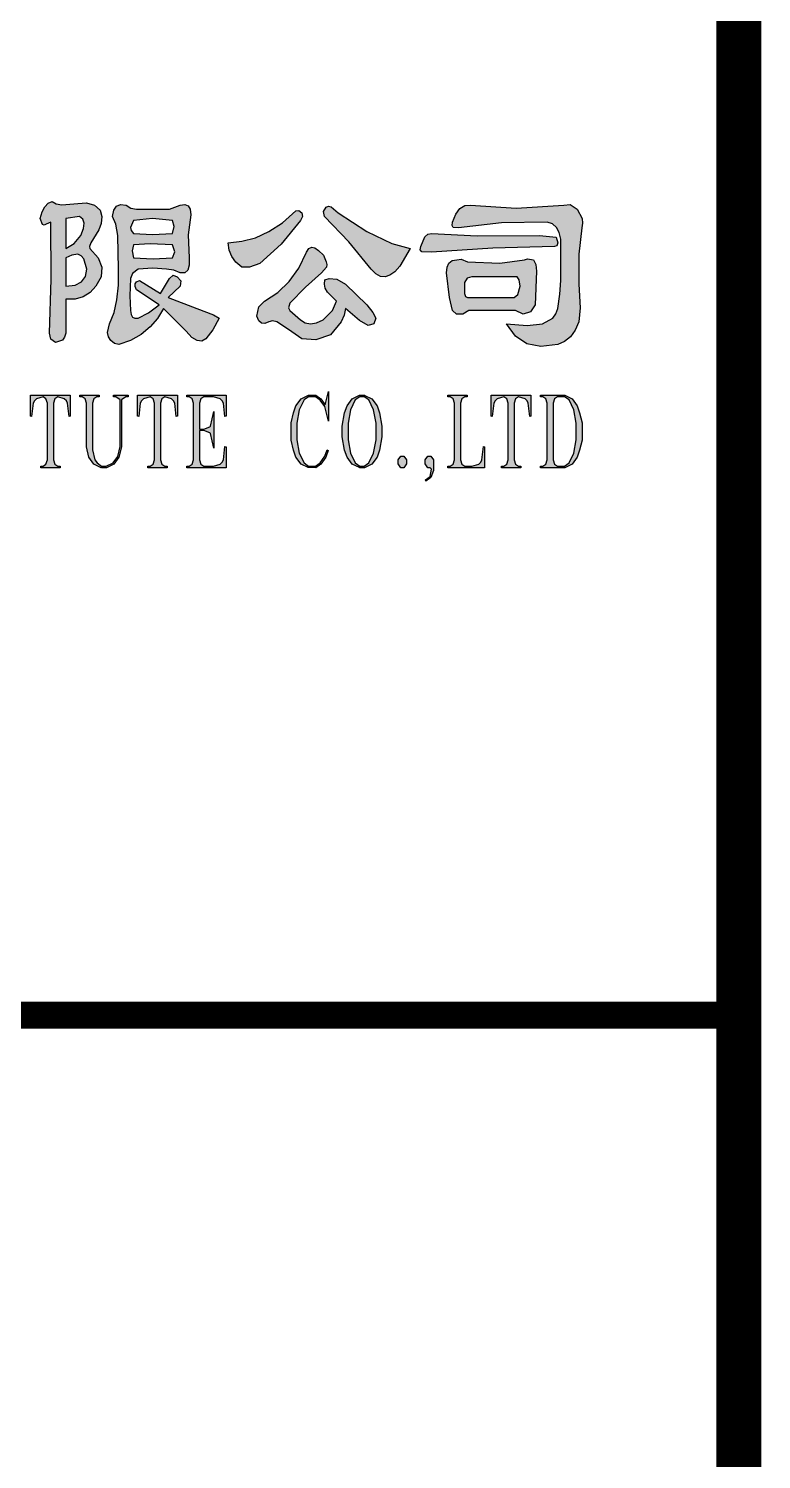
# Model space of a CAD drawing. Extents: x 1475400 to 1714963, y -629303 to -315532.
# Drawn here: x 1669895 to 1671520, y -424113 to -420939 of the extents above; entities that cross this region are included whole.
import ezdxf
from ezdxf.enums import TextEntityAlignment as Align

# ---------------------------------------------------------------- set-up
doc = ezdxf.new("R2010")
doc.units = 0
doc.header["$LTSCALE"] = 1000
for name, color, linetype in [('BTTK', 7, 'Continuous'), ('Logo', 4, 'Continuous'), ('PUB_TITLE', 4, 'Continuous')]:
    doc.layers.add(name, color=color, linetype=linetype)
doc.styles.add('HZ(TK)', font='geniso.shx', dxfattribs={"width": 0.9, "bigfont": 'hztxt.shx'})

# ---------------------------------------------------------------- blocks, each defined once
blk = doc.blocks.new('logo-txt')
at = {"layer": 'Logo'}
h = blk.add_hatch(color=4, dxfattribs=at)
h.dxf.hatch_style = 1
h.paths.add_polyline_path([(52.958, 5.748), (53.083, 5.727), (53.817, 5.727), (54.05, 5.811), (54.152, 5.829), (54.225, 5.8), (54.268, 5.725), (54.283, 5.602), (54.225, 5.155), (54.25, 4.644), (54.25, 4.483), (54.216, 4.374), (54.15, 4.316), (54.05, 4.311), (53.908, 4.374), (53.75, 4.394), (53.442, 4.415), (53.117, 4.394), (52.992, 4.301), (52.95, 4.186), (52.933, 3.801), (52.95, 3.478), (52.961, 3.389), (52.992, 3.332), (53.044, 3.306), (53.117, 3.311), (53.35, 3.426), (53.583, 3.603), (53.083, 3.936), (53.05, 4.012), (53.05, 4.072), (53.083, 4.116), (53.15, 4.144), (53.617, 3.853), (53.817, 4.186), (53.892, 4.259), (53.983, 4.228), (54.066, 4.134), (54.05, 4.02), (53.783, 3.77), (54.416, 3.52), (54.791, 3.384), (54.916, 3.311), (54.775, 3.051), (54.616, 2.853), (54.527, 2.801), (54.425, 2.812), (54.31, 2.884), (54.183, 3.02), (53.683, 3.52), (53.55, 3.304), (53.383, 3.114), (53.183, 2.95), (52.95, 2.812), (52.692, 2.728), (52.594, 2.749), (52.517, 2.812), (52.465, 2.897), (52.442, 2.989), (52.484, 3.186), (52.584, 3.434), (52.65, 3.718), (52.684, 4.038), (52.684, 4.394), (52.667, 5.144), (52.621, 5.394), (52.55, 5.561), (52.582, 5.701), (52.642, 5.79), (52.731, 5.826), (52.85, 5.811)])
h.paths.add_polyline_path([(52.983, 4.801), (53.017, 4.644), (53.45, 4.623), (53.883, 4.644), (53.933, 4.78), (53.883, 4.936), (53.383, 4.957), (53.017, 4.936)], flags=16)
h.paths.add_polyline_path([(53.433, 5.165), (53.883, 5.186), (53.917, 5.342), (53.883, 5.477), (53.433, 5.519), (53.017, 5.477), (52.95, 5.321), (52.967, 5.251), (53.017, 5.186)], flags=16)
h.paths.add_polyline_path([(52.3, 5.404), (52.25, 5.269), (52.067, 4.978), (52.038, 4.894), (52.05, 4.853), (52.234, 4.644), (52.317, 4.436), (52.3, 4.228), (52.184, 4.02), (52.055, 3.876), (51.9, 3.78), (51.721, 3.731), (51.517, 3.728), (51.517, 2.978), (51.49, 2.887), (51.442, 2.822), (51.284, 2.77), (51.184, 2.843), (51.151, 2.978), (51.192, 4.176), (51.184, 5.436), (51.084, 5.394), (51.038, 5.371), (51.001, 5.384), (50.951, 5.519), (50.992, 5.667), (51.051, 5.779), (51.126, 5.855), (51.217, 5.894), (51.303, 5.844), (51.426, 5.821), (51.784, 5.852), (51.975, 5.863), (52.15, 5.811), (52.275, 5.706), (52.317, 5.561)])
h.paths.add_polyline_path([(51.517, 4.02), (51.721, 4.043), (51.867, 4.113), (51.955, 4.23), (51.984, 4.394), (51.917, 4.623), (51.859, 4.691), (51.784, 4.728), (51.651, 4.707), (51.517, 4.644)], flags=16)
h.paths.add_polyline_path([(51.517, 4.853), (51.701, 4.967), (51.85, 5.144), (51.911, 5.295), (51.925, 5.415), (51.894, 5.503), (51.817, 5.561), (51.517, 5.519)], flags=16)
h = blk.add_hatch(color=4, dxfattribs=at)
h.dxf.hatch_style = 1
h.paths.add_polyline_path([(57.224, 4.707), (57.282, 4.561), (57.301, 4.499), (57.29, 4.436), (57.182, 4.311), (56.824, 3.999), (56.482, 3.645), (56.449, 3.54), (56.482, 3.478), (56.716, 3.27), (56.822, 3.207), (56.941, 3.186), (57.072, 3.207), (57.215, 3.27), (57.424, 3.478), (57.515, 3.686), (57.315, 3.884), (57.265, 3.975), (57.249, 4.061), (57.257, 4.155), (57.349, 4.186), (57.524, 4.176), (57.715, 4.061), (58.182, 3.603), (58.315, 3.436), (58.382, 3.311), (58.34, 3.186), (58.215, 3.145), (58.024, 3.259), (57.715, 3.52), (57.682, 3.374), (57.615, 3.228), (57.382, 2.937), (57.057, 2.832), (56.749, 2.853), (56.449, 3.061), (56.191, 3.228), (56.093, 3.249), (56.016, 3.228), (55.924, 3.189), (55.849, 3.197), (55.791, 3.252), (55.749, 3.353), (55.791, 3.561), (55.916, 3.686), (56.212, 3.879), (56.466, 4.124), (56.678, 4.42), (56.849, 4.769), (56.903, 4.85), (56.966, 4.884), (57.036, 4.871), (57.116, 4.811)])
h.paths.add_polyline_path([(55.416, 5.019), (55.716, 5.092), (56.016, 5.227), (56.316, 5.425), (56.616, 5.686), (56.682, 5.696), (56.749, 5.644), (56.757, 5.561), (56.716, 5.477), (56.291, 4.946), (55.816, 4.519), (55.583, 4.436), (55.416, 4.436), (55.285, 4.548), (55.191, 4.676), (55.135, 4.819), (55.116, 4.978)])
h.paths.add_polyline_path([(58.182, 5.227), (58.74, 4.967), (59.148, 4.853), (58.919, 4.465), (58.808, 4.339), (58.698, 4.259), (58.591, 4.225), (58.486, 4.236), (58.383, 4.292), (58.282, 4.394), (57.79, 4.998), (57.249, 5.561), (57.224, 5.675), (57.282, 5.769), (57.336, 5.792), (57.399, 5.779), (57.549, 5.644)])
h = blk.add_hatch(color=4, dxfattribs=at)
h.dxf.hatch_style = 1
h.paths.add_polyline_path([(61.497, 5.748), (62.547, 5.811), (62.689, 5.831), (62.847, 5.727), (62.955, 5.519), (62.966, 5.415), (62.947, 5.311), (62.88, 4.728), (62.88, 4.061), (62.914, 3.54), (62.88, 3.228), (62.801, 3.041), (62.697, 2.895), (62.568, 2.791), (62.414, 2.728), (62.043, 2.679), (61.731, 2.739), (61.477, 2.908), (61.281, 3.186), (61.739, 3.145), (62.081, 3.186), (62.306, 3.311), (62.374, 3.405), (62.414, 3.52), (62.464, 3.842), (62.481, 4.144), (62.481, 5.061), (62.449, 5.209), (62.389, 5.321), (62.299, 5.397), (62.181, 5.436), (61.173, 5.425), (60.215, 5.311), (60.098, 5.321), (60.077, 5.365), (60.081, 5.436), (60.156, 5.615), (60.248, 5.738), (60.356, 5.803), (60.481, 5.811)])
h.paths.add_polyline_path([(60.631, 5.134), (62.014, 5.144), (62.381, 5.103), (62.414, 4.978), (62.397, 4.915), (62.347, 4.894), (60.981, 4.863), (59.615, 4.769), (59.406, 4.78), (59.371, 4.824), (59.381, 4.894), (59.473, 5.113), (59.538, 5.168), (59.615, 5.186)])
h.paths.add_polyline_path([(60.273, 4.613), (60.414, 4.561), (61.131, 4.53), (61.681, 4.603), (61.747, 4.623), (61.881, 4.603), (61.931, 4.499), (61.947, 4.353), (61.914, 3.603), (61.814, 3.447), (61.647, 3.395), (61.481, 3.478), (60.448, 3.478), (60.315, 3.395), (60.173, 3.395), (60.081, 3.478), (60.015, 3.77), (59.948, 4.311), (59.963, 4.439), (60.006, 4.53), (60.079, 4.584), (60.181, 4.603)])
h.paths.add_polyline_path([(60.514, 4.228), (60.406, 4.197), (60.348, 4.103), (60.348, 3.853), (60.373, 3.79), (60.414, 3.77), (61.448, 3.77), (61.531, 3.832), (61.581, 4.02), (61.564, 4.155), (61.514, 4.228)], flags=16)
h = blk.add_hatch(color=4, dxfattribs=at)
h.dxf.hatch_style = 1
h.paths.add_polyline_path([(45.991, -0.004), (45.991, 0.031), (46.041, 0.031), (46.106, 0.075), (46.138, 0.167), (46.138, 1.429), (46.106, 1.521), (46.041, 1.565), (45.991, 1.565), (45.991, 1.6), (46.418, 1.6), (46.418, 1.565), (46.368, 1.565), (46.302, 1.521), (46.27, 1.429), (46.27, 0.167), (46.302, 0.075), (46.368, 0.031), (46.418, 0.031), (46.418, -0.004)])
h.paths.add_polyline_path([(47.662, 1.565), (47.564, 1.498), (47.564, -0.004), (47.546, -0.004), (46.815, 1.527), (46.815, 0.098), (46.913, 0.031), (46.963, 0.031), (46.963, -0.004), (46.642, -0.004), (46.642, 0.031), (46.692, 0.031), (46.79, 0.098), (46.79, 1.498), (46.692, 1.565), (46.642, 1.565), (46.642, 1.6), (46.916, 1.6), (47.54, 0.293), (47.54, 1.498), (47.442, 1.565), (47.391, 1.565), (47.391, 1.6), (47.712, 1.6), (47.712, 1.565)])
h.paths.add_polyline_path([(48.696, 0.153), (48.638, 0.073), (48.473, -0.004), (48.308, -0.004), (48.143, 0.073), (48.047, 0.206), (47.977, -0.09), (47.977, 0.566), (48.053, 0.246), (48.156, 0.102), (48.312, 0.031), (48.469, 0.031), (48.622, 0.102), (48.673, 0.242), (48.673, 0.457), (48.622, 0.599), (48.52, 0.671), (48.197, 0.821), (48.034, 0.974), (47.977, 1.13), (47.977, 1.365), (48.087, 1.523), (48.255, 1.6), (48.419, 1.6), (48.584, 1.523), (48.68, 1.39), (48.75, 1.687), (48.75, 1.029), (48.674, 1.35), (48.572, 1.493), (48.416, 1.565), (48.258, 1.565), (48.105, 1.493), (48.055, 1.355), (48.055, 1.213), (48.105, 1.072), (48.208, 1), (48.53, 0.85), (48.694, 0.697), (48.75, 0.54), (48.75, 0.308)])
h.paths.add_polyline_path([(49.859, 1.133), (49.824, 1.427), (49.798, 1.48), (49.752, 1.523), (49.605, 1.565), (49.541, 1.521), (49.509, 1.429), (49.509, 0.167), (49.541, 0.075), (49.607, 0.031), (49.657, 0.031), (49.657, -0.004), (49.229, -0.004), (49.229, 0.031), (49.28, 0.031), (49.345, 0.075), (49.377, 0.167), (49.377, 1.429), (49.345, 1.521), (49.281, 1.565), (49.134, 1.523), (49.089, 1.48), (49.062, 1.427), (49.027, 1.133), (49.003, 1.135), (49.003, 1.6), (49.884, 1.6), (49.884, 1.135)])
h.paths.add_polyline_path([(50.095, -0.004), (50.095, 0.031), (50.145, 0.031), (50.211, 0.075), (50.243, 0.167), (50.243, 1.429), (50.211, 1.521), (50.145, 1.565), (50.095, 1.565), (50.095, 1.6), (50.522, 1.6), (50.522, 1.565), (50.472, 1.565), (50.406, 1.521), (50.374, 1.429), (50.374, 0.167), (50.406, 0.075), (50.472, 0.031), (50.522, 0.031), (50.522, -0.004)])
h.paths.add_polyline_path([(51.59, 1.133), (51.555, 1.427), (51.529, 1.48), (51.483, 1.523), (51.336, 1.565), (51.272, 1.521), (51.24, 1.429), (51.24, 0.167), (51.272, 0.075), (51.338, 0.031), (51.388, 0.031), (51.388, -0.004), (50.96, -0.004), (50.96, 0.031), (51.011, 0.031), (51.076, 0.075), (51.109, 0.167), (51.109, 1.429), (51.076, 1.521), (51.012, 1.565), (50.865, 1.523), (50.82, 1.48), (50.794, 1.427), (50.758, 1.133), (50.734, 1.135), (50.734, 1.6), (51.615, 1.6), (51.615, 1.135)])
h.paths.add_polyline_path([(52.845, 1.565), (52.747, 1.498), (52.747, 0.459), (52.692, 0.229), (52.58, 0.073), (52.415, -0.004), (52.307, -0.004), (52.307, 0.011), (52.302, -0.004), (52.14, 0.073), (52.029, 0.229), (51.974, 0.459), (51.974, 1.429), (51.942, 1.521), (51.876, 1.565), (51.826, 1.565), (51.826, 1.6), (52.253, 1.6), (52.253, 1.565), (52.203, 1.565), (52.137, 1.521), (52.105, 1.429), (52.105, 0.389), (52.157, 0.171), (52.207, 0.102), (52.31, 0.031), (52.412, 0.031), (52.568, 0.102), (52.67, 0.246), (52.722, 0.464), (52.722, 1.498), (52.625, 1.565), (52.574, 1.565), (52.574, 1.6), (52.895, 1.6), (52.895, 1.565)])
h.paths.add_polyline_path([(53.963, 1.133), (53.928, 1.427), (53.902, 1.48), (53.856, 1.523), (53.709, 1.565), (53.645, 1.521), (53.613, 1.429), (53.613, 0.167), (53.645, 0.075), (53.711, 0.031), (53.762, 0.031), (53.762, -0.004), (53.333, -0.004), (53.333, 0.031), (53.384, 0.031), (53.45, 0.075), (53.482, 0.167), (53.482, 1.429), (53.45, 1.521), (53.385, 1.565), (53.238, 1.523), (53.193, 1.48), (53.167, 1.427), (53.132, 1.133), (53.107, 1.135), (53.107, 1.6), (53.988, 1.6), (53.988, 1.135)])
h.paths.add_polyline_path([(54.199, -0.004), (54.199, 0.031), (54.249, 0.031), (54.315, 0.075), (54.347, 0.167), (54.347, 1.429), (54.315, 1.521), (54.249, 1.565), (54.199, 1.565), (54.199, 1.6), (55.066, 1.6), (55.066, 1.135), (55.042, 1.133), (55.007, 1.427), (54.981, 1.48), (54.935, 1.523), (54.785, 1.565), (54.576, 1.565), (54.51, 1.521), (54.478, 1.429), (54.478, 0.852), (54.571, 0.852), (54.709, 0.901), (54.722, 0.919), (54.799, 1.239), (54.799, 0.432), (54.722, 0.752), (54.709, 0.769), (54.571, 0.818), (54.478, 0.818), (54.478, 0.167), (54.51, 0.075), (54.576, 0.031), (54.785, 0.031), (54.935, 0.073), (54.981, 0.116), (55.007, 0.169), (55.042, 0.464), (55.066, 0.461), (55.066, -0.004)])
h = blk.add_hatch(color=4, dxfattribs=at)
h.dxf.hatch_style = 1
h.paths.add_polyline_path([(57.257, 1.35), (57.153, 1.493), (57.051, 1.565), (56.896, 1.565), (56.794, 1.496), (56.69, 1.278), (56.638, 0.983), (56.638, 0.613), (56.69, 0.318), (56.794, 0.1), (56.896, 0.031), (57.051, 0.031), (57.153, 0.102), (57.257, 0.248), (57.31, 0.395), (57.332, 0.379), (57.278, 0.227), (57.169, 0.073), (57.057, -0.004), (56.889, -0.002), (56.727, 0.073), (56.615, 0.227), (56.562, 0.381), (56.506, 0.609), (56.506, 0.987), (56.562, 1.215), (56.615, 1.369), (56.727, 1.523), (56.89, 1.6), (57.057, 1.6), (57.169, 1.523), (57.263, 1.39), (57.334, 1.687), (57.334, 1.029)])
h.paths.add_polyline_path([(58.467, 0.381), (58.411, 0.227), (58.3, 0.073), (58.137, -0.004), (58.023, -0.004), (58.022, -0.002), (57.86, 0.073), (57.748, 0.227), (57.693, 0.381), (57.64, 0.683), (57.64, 0.913), (57.693, 1.215), (57.748, 1.369), (57.86, 1.523), (58.023, 1.6), (58.137, 1.6), (58.138, 1.598), (58.3, 1.523), (58.411, 1.369), (58.467, 1.215), (58.52, 0.913), (58.52, 0.683)])
h.paths.add_polyline_path([(58.389, 0.983), (58.337, 1.278), (58.233, 1.496), (58.13, 1.565), (58.029, 1.565), (57.927, 1.496), (57.823, 1.278), (57.771, 0.983), (57.771, 0.613), (57.823, 0.318), (57.927, 0.1), (58.029, 0.031), (58.13, 0.031), (58.233, 0.1), (58.337, 0.318), (58.389, 0.613)], flags=16)
h.paths.add_polyline_path([(59.004, -0.004), (58.941, -0.004), (58.88, 0.082), (58.88, 0.169), (58.941, 0.255), (59.004, 0.255), (59.065, 0.169), (59.065, 0.082)])
h.paths.add_polyline_path([(59.607, -0.223), (59.496, -0.3), (59.484, -0.27), (59.586, -0.197), (59.616, -0.035), (59.592, -0.004), (59.539, -0.004), (59.478, 0.082), (59.478, 0.169), (59.539, 0.255), (59.602, 0.255), (59.663, 0.169), (59.663, -0.064)])
h.paths.add_polyline_path([(59.981, -0.004), (59.981, 0.031), (60.031, 0.031), (60.097, 0.075), (60.129, 0.167), (60.129, 1.429), (60.097, 1.521), (60.031, 1.565), (59.981, 1.565), (59.981, 1.6), (60.408, 1.6), (60.408, 1.565), (60.358, 1.565), (60.293, 1.521), (60.261, 1.429), (60.261, 0.167), (60.293, 0.075), (60.358, 0.031), (60.514, 0.031), (60.664, 0.073), (60.71, 0.116), (60.735, 0.169), (60.771, 0.464), (60.795, 0.461), (60.795, -0.004)])
h.paths.add_polyline_path([(61.798, 1.133), (61.762, 1.427), (61.736, 1.48), (61.691, 1.523), (61.544, 1.565), (61.48, 1.521), (61.447, 1.429), (61.447, 0.167), (61.48, 0.075), (61.545, 0.031), (61.596, 0.031), (61.596, -0.004), (61.168, -0.004), (61.168, 0.031), (61.218, 0.031), (61.284, 0.075), (61.316, 0.167), (61.316, 1.429), (61.284, 1.521), (61.22, 1.565), (61.073, 1.523), (61.027, 1.48), (61.001, 1.427), (60.966, 1.133), (60.941, 1.135), (60.941, 1.6), (61.822, 1.6), (61.822, 1.135)])
h.paths.add_polyline_path([(62.9, 0.381), (62.846, 0.227), (62.735, 0.073), (62.57, -0.004), (62.033, -0.004), (62.033, 0.031), (62.083, 0.031), (62.149, 0.075), (62.181, 0.167), (62.181, 1.429), (62.149, 1.521), (62.083, 1.565), (62.033, 1.565), (62.033, 1.6), (62.57, 1.6), (62.735, 1.523), (62.846, 1.369), (62.9, 1.215), (62.955, 0.987), (62.955, 0.609)])
h.paths.add_polyline_path([(62.824, 0.983), (62.772, 1.278), (62.668, 1.496), (62.565, 1.565), (62.411, 1.565), (62.345, 1.521), (62.313, 1.429), (62.313, 0.167), (62.345, 0.075), (62.411, 0.031), (62.565, 0.031), (62.668, 0.1), (62.772, 0.318), (62.824, 0.613)], flags=16)
at = {"layer": 'Logo', "color": 4}
for points in [[(52.3, 5.404), (52.25, 5.269), (52.067, 4.978), (52.038, 4.894), (52.05, 4.853), (52.234, 4.644), (52.317, 4.436), (52.3, 4.228), (52.184, 4.02), (52.055, 3.876), (51.9, 3.78), (51.721, 3.731), (51.517, 3.728), (51.517, 2.978), (51.49, 2.887), (51.442, 2.822), (51.284, 2.77), (51.184, 2.843), (51.151, 2.978), (51.192, 4.176), (51.184, 5.436), (51.084, 5.394), (51.038, 5.371), (51.001, 5.384), (50.951, 5.519), (50.992, 5.667), (51.051, 5.779), (51.126, 5.855), (51.217, 5.894), (51.303, 5.844), (51.426, 5.821), (51.784, 5.852), (51.975, 5.863), (52.15, 5.811), (52.275, 5.706), (52.317, 5.561)], [(52.958, 5.748), (53.083, 5.727), (53.817, 5.727), (54.05, 5.811), (54.152, 5.829), (54.225, 5.8), (54.268, 5.725), (54.283, 5.602), (54.225, 5.155), (54.25, 4.644), (54.25, 4.483), (54.216, 4.374), (54.15, 4.316), (54.05, 4.311), (53.908, 4.374), (53.75, 4.394), (53.442, 4.415), (53.117, 4.394), (52.992, 4.301), (52.95, 4.186), (52.933, 3.801), (52.95, 3.478), (52.961, 3.389), (52.992, 3.332), (53.044, 3.306), (53.117, 3.311), (53.35, 3.426), (53.583, 3.603), (53.083, 3.936), (53.05, 4.012), (53.05, 4.072), (53.083, 4.116), (53.15, 4.144), (53.617, 3.853), (53.817, 4.186), (53.892, 4.259), (53.983, 4.228), (54.066, 4.134), (54.05, 4.02), (53.783, 3.77), (54.416, 3.52), (54.791, 3.384), (54.916, 3.311), (54.775, 3.051), (54.616, 2.853), (54.527, 2.801), (54.425, 2.812), (54.31, 2.884), (54.183, 3.02), (53.683, 3.52), (53.55, 3.304), (53.383, 3.114), (53.183, 2.95), (52.95, 2.812), (52.692, 2.728), (52.594, 2.749), (52.517, 2.812), (52.465, 2.897), (52.442, 2.989), (52.484, 3.186), (52.584, 3.434), (52.65, 3.718), (52.684, 4.038), (52.684, 4.394), (52.667, 5.144), (52.621, 5.394), (52.55, 5.561), (52.582, 5.701), (52.642, 5.79), (52.731, 5.826), (52.85, 5.811)], [(58.182, 5.227), (58.74, 4.967), (59.148, 4.853), (58.919, 4.465), (58.808, 4.339), (58.698, 4.259), (58.591, 4.225), (58.486, 4.236), (58.383, 4.292), (58.282, 4.394), (57.79, 4.998), (57.249, 5.561), (57.224, 5.675), (57.282, 5.769), (57.336, 5.792), (57.399, 5.779), (57.549, 5.644)], [(61.497, 5.748), (62.547, 5.811), (62.689, 5.831), (62.847, 5.727), (62.955, 5.519), (62.966, 5.415), (62.947, 5.311), (62.88, 4.728), (62.88, 4.061), (62.914, 3.54), (62.88, 3.228), (62.801, 3.041), (62.697, 2.895), (62.568, 2.791), (62.414, 2.728), (62.043, 2.679), (61.731, 2.739), (61.477, 2.908), (61.281, 3.186), (61.739, 3.145), (62.081, 3.186), (62.306, 3.311), (62.374, 3.405), (62.414, 3.52), (62.464, 3.842), (62.481, 4.144), (62.481, 5.061), (62.449, 5.209), (62.389, 5.321), (62.299, 5.397), (62.181, 5.436), (61.173, 5.425), (60.215, 5.311), (60.098, 5.321), (60.077, 5.365), (60.081, 5.436), (60.156, 5.615), (60.248, 5.738), (60.356, 5.803), (60.481, 5.811)], [(51.517, 4.853), (51.701, 4.967), (51.85, 5.144), (51.911, 5.295), (51.925, 5.415), (51.894, 5.503), (51.817, 5.561), (51.517, 5.519)], [(53.433, 5.165), (53.883, 5.186), (53.917, 5.342), (53.883, 5.477), (53.433, 5.519), (53.017, 5.477), (52.95, 5.321), (52.967, 5.251), (53.017, 5.186)], [(55.416, 5.019), (55.716, 5.092), (56.016, 5.227), (56.316, 5.425), (56.616, 5.686), (56.682, 5.696), (56.749, 5.644), (56.757, 5.561), (56.716, 5.477), (56.291, 4.946), (55.816, 4.519), (55.583, 4.436), (55.416, 4.436), (55.285, 4.548), (55.191, 4.676), (55.135, 4.819), (55.116, 4.978)], [(60.631, 5.134), (62.014, 5.144), (62.381, 5.103), (62.414, 4.978), (62.397, 4.915), (62.347, 4.894), (60.981, 4.863), (59.615, 4.769), (59.406, 4.78), (59.371, 4.824), (59.381, 4.894), (59.473, 5.113), (59.538, 5.168), (59.615, 5.186)], [(52.983, 4.801), (53.017, 4.644), (53.45, 4.623), (53.883, 4.644), (53.933, 4.78), (53.883, 4.936), (53.383, 4.957), (53.017, 4.936)], [(57.224, 4.707), (57.282, 4.561), (57.301, 4.499), (57.29, 4.436), (57.182, 4.311), (56.824, 3.999), (56.482, 3.645), (56.449, 3.54), (56.482, 3.478), (56.716, 3.27), (56.822, 3.207), (56.941, 3.186), (57.072, 3.207), (57.215, 3.27), (57.424, 3.478), (57.515, 3.686), (57.315, 3.884), (57.265, 3.975), (57.249, 4.061), (57.257, 4.155), (57.349, 4.186), (57.524, 4.176), (57.715, 4.061), (58.182, 3.603), (58.315, 3.436), (58.382, 3.311), (58.34, 3.186), (58.215, 3.145), (58.024, 3.259), (57.715, 3.52), (57.682, 3.374), (57.615, 3.228), (57.382, 2.937), (57.057, 2.832), (56.749, 2.853), (56.449, 3.061), (56.191, 3.228), (56.093, 3.249), (56.016, 3.228), (55.924, 3.189), (55.849, 3.197), (55.791, 3.252), (55.749, 3.353), (55.791, 3.561), (55.916, 3.686), (56.212, 3.879), (56.466, 4.124), (56.678, 4.42), (56.849, 4.769), (56.903, 4.85), (56.966, 4.884), (57.036, 4.871), (57.116, 4.811)], [(51.517, 4.02), (51.721, 4.043), (51.867, 4.113), (51.955, 4.23), (51.984, 4.394), (51.917, 4.623), (51.859, 4.691), (51.784, 4.728), (51.651, 4.707), (51.517, 4.644)], [(60.273, 4.613), (60.414, 4.561), (61.131, 4.53), (61.681, 4.603), (61.747, 4.623), (61.881, 4.603), (61.931, 4.499), (61.947, 4.353), (61.914, 3.603), (61.814, 3.447), (61.647, 3.395), (61.481, 3.478), (60.448, 3.478), (60.315, 3.395), (60.173, 3.395), (60.081, 3.478), (60.015, 3.77), (59.948, 4.311), (59.963, 4.439), (60.006, 4.53), (60.079, 4.584), (60.181, 4.603)], [(60.514, 4.228), (60.406, 4.197), (60.348, 4.103), (60.348, 3.853), (60.373, 3.79), (60.414, 3.77), (61.448, 3.77), (61.531, 3.832), (61.581, 4.02), (61.564, 4.155), (61.514, 4.228)], [(51.59, 1.133), (51.555, 1.427), (51.529, 1.48), (51.483, 1.523), (51.336, 1.565), (51.272, 1.521), (51.24, 1.429), (51.24, 0.167), (51.272, 0.075), (51.338, 0.031), (51.388, 0.031), (51.388, -0.004), (50.96, -0.004), (50.96, 0.031), (51.011, 0.031), (51.076, 0.075), (51.109, 0.167), (51.109, 1.429), (51.076, 1.521), (51.012, 1.565), (50.865, 1.523), (50.82, 1.48), (50.794, 1.427), (50.758, 1.133), (50.734, 1.135), (50.734, 1.6), (51.615, 1.6), (51.615, 1.135)], [(52.845, 1.565), (52.747, 1.498), (52.747, 0.459), (52.692, 0.229), (52.58, 0.073), (52.415, -0.004), (52.307, -0.004), (52.307, 0.011), (52.302, -0.004), (52.14, 0.073), (52.029, 0.229), (51.974, 0.459), (51.974, 1.429), (51.942, 1.521), (51.876, 1.565), (51.826, 1.565), (51.826, 1.6), (52.253, 1.6), (52.253, 1.565), (52.203, 1.565), (52.137, 1.521), (52.105, 1.429), (52.105, 0.389), (52.157, 0.171), (52.207, 0.102), (52.31, 0.031), (52.412, 0.031), (52.568, 0.102), (52.67, 0.246), (52.722, 0.464), (52.722, 1.498), (52.625, 1.565), (52.574, 1.565), (52.574, 1.6), (52.895, 1.6), (52.895, 1.565)], [(53.963, 1.133), (53.928, 1.427), (53.902, 1.48), (53.856, 1.523), (53.709, 1.565), (53.645, 1.521), (53.613, 1.429), (53.613, 0.167), (53.645, 0.075), (53.711, 0.031), (53.762, 0.031), (53.762, -0.004), (53.333, -0.004), (53.333, 0.031), (53.384, 0.031), (53.45, 0.075), (53.482, 0.167), (53.482, 1.429), (53.45, 1.521), (53.385, 1.565), (53.238, 1.523), (53.193, 1.48), (53.167, 1.427), (53.132, 1.133), (53.107, 1.135), (53.107, 1.6), (53.988, 1.6), (53.988, 1.135)], [(54.199, -0.004), (54.199, 0.031), (54.249, 0.031), (54.315, 0.075), (54.347, 0.167), (54.347, 1.429), (54.315, 1.521), (54.249, 1.565), (54.199, 1.565), (54.199, 1.6), (55.066, 1.6), (55.066, 1.135), (55.042, 1.133), (55.007, 1.427), (54.981, 1.48), (54.935, 1.523), (54.785, 1.565), (54.576, 1.565), (54.51, 1.521), (54.478, 1.429), (54.478, 0.852), (54.571, 0.852), (54.709, 0.901), (54.722, 0.919), (54.799, 1.239), (54.799, 0.432), (54.722, 0.752), (54.709, 0.769), (54.571, 0.818), (54.478, 0.818), (54.478, 0.167), (54.51, 0.075), (54.576, 0.031), (54.785, 0.031), (54.935, 0.073), (54.981, 0.116), (55.007, 0.169), (55.042, 0.464), (55.066, 0.461), (55.066, -0.004)], [(57.257, 1.35), (57.153, 1.493), (57.051, 1.565), (56.896, 1.565), (56.794, 1.496), (56.69, 1.278), (56.638, 0.983), (56.638, 0.613), (56.69, 0.318), (56.794, 0.1), (56.896, 0.031), (57.051, 0.031), (57.153, 0.102), (57.257, 0.248), (57.31, 0.395), (57.332, 0.379), (57.278, 0.227), (57.169, 0.073), (57.057, -0.004), (56.889, -0.002), (56.727, 0.073), (56.615, 0.227), (56.562, 0.381), (56.506, 0.609), (56.506, 0.987), (56.562, 1.215), (56.615, 1.369), (56.727, 1.523), (56.89, 1.6), (57.057, 1.6), (57.169, 1.523), (57.263, 1.39), (57.334, 1.687), (57.334, 1.029)], [(58.467, 0.381), (58.411, 0.227), (58.3, 0.073), (58.137, -0.004), (58.023, -0.004), (58.022, -0.002), (57.86, 0.073), (57.748, 0.227), (57.693, 0.381), (57.64, 0.683), (57.64, 0.913), (57.693, 1.215), (57.748, 1.369), (57.86, 1.523), (58.023, 1.6), (58.137, 1.6), (58.138, 1.598), (58.3, 1.523), (58.411, 1.369), (58.467, 1.215), (58.52, 0.913), (58.52, 0.683)], [(59.981, -0.004), (59.981, 0.031), (60.031, 0.031), (60.097, 0.075), (60.129, 0.167), (60.129, 1.429), (60.097, 1.521), (60.031, 1.565), (59.981, 1.565), (59.981, 1.6), (60.408, 1.6), (60.408, 1.565), (60.358, 1.565), (60.293, 1.521), (60.261, 1.429), (60.261, 0.167), (60.293, 0.075), (60.358, 0.031), (60.514, 0.031), (60.664, 0.073), (60.71, 0.116), (60.735, 0.169), (60.771, 0.464), (60.795, 0.461), (60.795, -0.004)], [(61.798, 1.133), (61.762, 1.427), (61.736, 1.48), (61.691, 1.523), (61.544, 1.565), (61.48, 1.521), (61.447, 1.429), (61.447, 0.167), (61.48, 0.075), (61.545, 0.031), (61.596, 0.031), (61.596, -0.004), (61.168, -0.004), (61.168, 0.031), (61.218, 0.031), (61.284, 0.075), (61.316, 0.167), (61.316, 1.429), (61.284, 1.521), (61.22, 1.565), (61.073, 1.523), (61.027, 1.48), (61.001, 1.427), (60.966, 1.133), (60.941, 1.135), (60.941, 1.6), (61.822, 1.6), (61.822, 1.135)], [(62.9, 0.381), (62.846, 0.227), (62.735, 0.073), (62.57, -0.004), (62.033, -0.004), (62.033, 0.031), (62.083, 0.031), (62.149, 0.075), (62.181, 0.167), (62.181, 1.429), (62.149, 1.521), (62.083, 1.565), (62.033, 1.565), (62.033, 1.6), (62.57, 1.6), (62.735, 1.523), (62.846, 1.369), (62.9, 1.215), (62.955, 0.987), (62.955, 0.609)], [(58.389, 0.983), (58.337, 1.278), (58.233, 1.496), (58.13, 1.565), (58.029, 1.565), (57.927, 1.496), (57.823, 1.278), (57.771, 0.983), (57.771, 0.613), (57.823, 0.318), (57.927, 0.1), (58.029, 0.031), (58.13, 0.031), (58.233, 0.1), (58.337, 0.318), (58.389, 0.613)], [(62.824, 0.983), (62.772, 1.278), (62.668, 1.496), (62.565, 1.565), (62.411, 1.565), (62.345, 1.521), (62.313, 1.429), (62.313, 0.167), (62.345, 0.075), (62.411, 0.031), (62.565, 0.031), (62.668, 0.1), (62.772, 0.318), (62.824, 0.613)], [(59.004, -0.004), (58.941, -0.004), (58.88, 0.082), (58.88, 0.169), (58.941, 0.255), (59.004, 0.255), (59.065, 0.169), (59.065, 0.082)], [(59.607, -0.223), (59.496, -0.3), (59.484, -0.27), (59.586, -0.197), (59.616, -0.035), (59.592, -0.004), (59.539, -0.004), (59.478, 0.082), (59.478, 0.169), (59.539, 0.255), (59.602, 0.255), (59.663, 0.169), (59.663, -0.064)]]:
    blk.add_lwpolyline(points, close=True, dxfattribs=at)
blk = doc.blocks.new('vhtemplate_2019年新竖式图框_A1')
at = {"layer": 'BTTK', "const_width": 0.6}
blk.add_lwpolyline([(831, 529), (761, 529)], dxfattribs=at)
at = {"layer": 'PUB_TITLE', "const_width": 1}
blk.add_lwpolyline([(25, 10), (831, 10), (831, 584), (25, 584)], close=True, dxfattribs=at)
blk.add_blockref('logo-txt', (764.572, 541.135))
at = {"layer": 'BTTK', "color": 4, "style": 'HZ(TK)', "width": 0.9}
for tag, p in [('合作单位_001', (795.825, 509.442)), ('建设单位_001', (795.854, 207.442)), ('工程名称_001', (795.621, 174.442)), ('子项名称_001', (805.708, 157.942)), ('图纸名称_001', (795.446, 138.942))]:
    blk.add_attdef(tag, p, '', height=3.5, dxfattribs=at)
for tag, p in [('注册证书号', (808.5, 279)), ('注册印章号', (808.5, 271)), ('设计号', (806, 193)), ('图别', (789.75, 34)), ('图号', (822.25, 34)), ('版本号', (789.75, 26)), ('日期', (822.25, 26))]:
    blk.add_attdef(tag, text='', height=3.5, dxfattribs=at).set_placement(p, align=Align.MIDDLE)

msp = doc.modelspace()

# ---------------------------------------------------------------- block references
at = {"xscale": 100.1, "yscale": 100.1, "zscale": 100.1}
msp.add_blockref('vhtemplate_2019年新竖式图框_A1', (1588286.6, -476080.2), dxfattribs=at)

doc.saveas('drawing.dxf')
